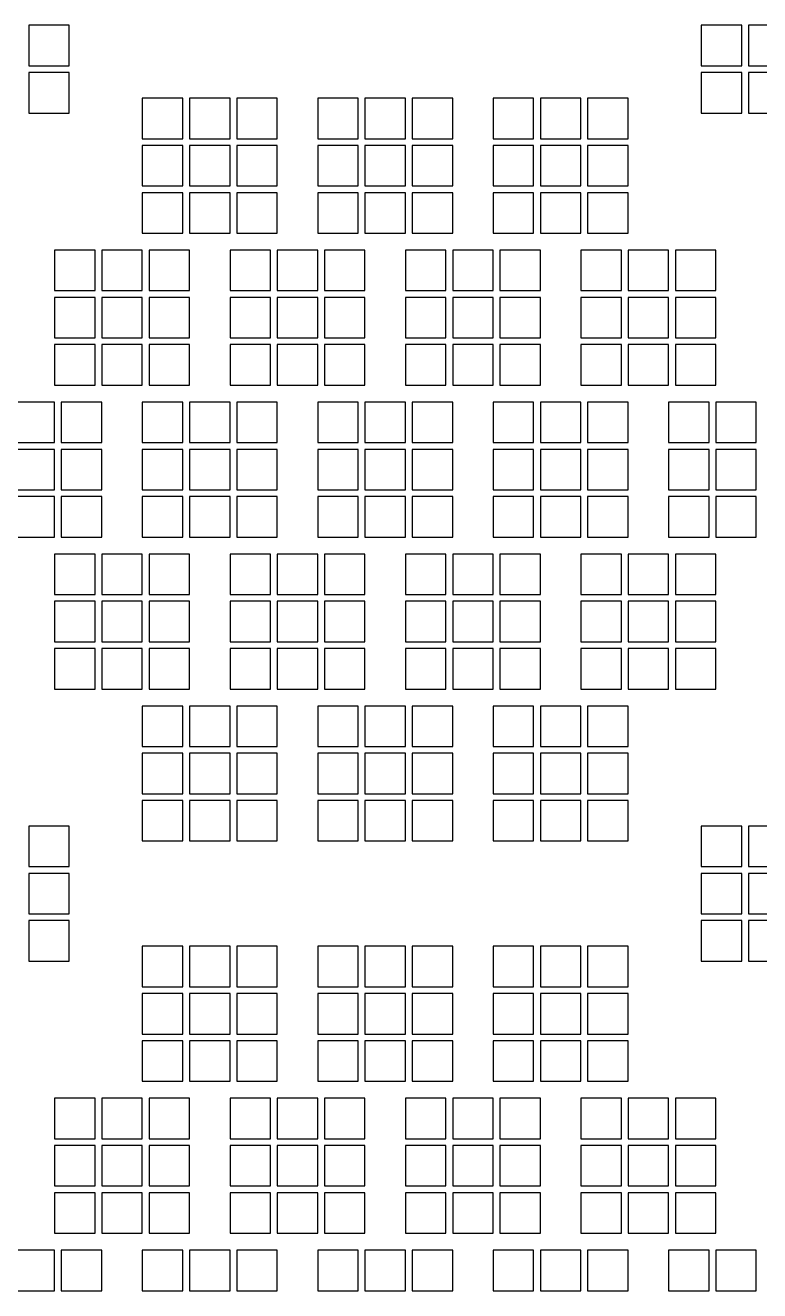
# Model space of a CAD drawing. Extents: x -49 to 54, y -38 to 38.
# Drawn here: x 10.94 to 16.38, y -29.65 to -20.27 of the extents above; entities that cross this region are included whole.
import ezdxf

# ---------------------------------------------------------------- set-up
doc = ezdxf.new("R2010")
doc.units = 0
doc.layers.add('BACK_LAYER', color=5, linetype='CONTINUOUS')

msp = doc.modelspace()

# ---------------------------------------------------------------- linework, layer by layer
at = {"layer": 'BACK_LAYER'}
for points in [[(10.9628, -20.5721), (11.2628, -20.5721), (11.2628, -20.2721), (10.9628, -20.2721)], [(15.9465, -20.5721), (16.2465, -20.5721), (16.2465, -20.2721), (15.9465, -20.2721)], [(16.2965, -20.5721), (16.5965, -20.5721), (16.5965, -20.2721), (16.2965, -20.2721)], [(10.9628, -20.9221), (11.2628, -20.9221), (11.2628, -20.6221), (10.9628, -20.6221)], [(15.9465, -20.9221), (16.2465, -20.9221), (16.2465, -20.6221), (15.9465, -20.6221)], [(16.2965, -20.9221), (16.5965, -20.9221), (16.5965, -20.6221), (16.2965, -20.6221)], [(11.8046, -21.1123), (12.1046, -21.1123), (12.1046, -20.8123), (11.8046, -20.8123)], [(12.1546, -21.1123), (12.4546, -21.1123), (12.4546, -20.8123), (12.1546, -20.8123)], [(12.5046, -21.1123), (12.8046, -21.1123), (12.8046, -20.8123), (12.5046, -20.8123)], [(13.1046, -21.1123), (13.4046, -21.1123), (13.4046, -20.8123), (13.1046, -20.8123)], [(13.4546, -21.1123), (13.7546, -21.1123), (13.7546, -20.8123), (13.4546, -20.8123)], [(13.8046, -21.1123), (14.1046, -21.1123), (14.1046, -20.8123), (13.8046, -20.8123)], [(14.4046, -21.1123), (14.7046, -21.1123), (14.7046, -20.8123), (14.4046, -20.8123)], [(14.7546, -21.1123), (15.0546, -21.1123), (15.0546, -20.8123), (14.7546, -20.8123)], [(15.1046, -21.1123), (15.4046, -21.1123), (15.4046, -20.8123), (15.1046, -20.8123)], [(11.8046, -21.4623), (12.1046, -21.4623), (12.1046, -21.1623), (11.8046, -21.1623)], [(12.1546, -21.4623), (12.4546, -21.4623), (12.4546, -21.1623), (12.1546, -21.1623)], [(12.5046, -21.4623), (12.8046, -21.4623), (12.8046, -21.1623), (12.5046, -21.1623)], [(13.1046, -21.4623), (13.4046, -21.4623), (13.4046, -21.1623), (13.1046, -21.1623)], [(13.4546, -21.4623), (13.7546, -21.4623), (13.7546, -21.1623), (13.4546, -21.1623)], [(13.8046, -21.4623), (14.1046, -21.4623), (14.1046, -21.1623), (13.8046, -21.1623)], [(14.4046, -21.4623), (14.7046, -21.4623), (14.7046, -21.1623), (14.4046, -21.1623)], [(14.7546, -21.4623), (15.0546, -21.4623), (15.0546, -21.1623), (14.7546, -21.1623)], [(15.1046, -21.4623), (15.4046, -21.4623), (15.4046, -21.1623), (15.1046, -21.1623)], [(11.8046, -21.8123), (12.1046, -21.8123), (12.1046, -21.5123), (11.8046, -21.5123)], [(12.1546, -21.8123), (12.4546, -21.8123), (12.4546, -21.5123), (12.1546, -21.5123)], [(12.5046, -21.8123), (12.8046, -21.8123), (12.8046, -21.5123), (12.5046, -21.5123)], [(13.1046, -21.8123), (13.4046, -21.8123), (13.4046, -21.5123), (13.1046, -21.5123)], [(13.4546, -21.8123), (13.7546, -21.8123), (13.7546, -21.5123), (13.4546, -21.5123)], [(13.8046, -21.8123), (14.1046, -21.8123), (14.1046, -21.5123), (13.8046, -21.5123)], [(14.4046, -21.8123), (14.7046, -21.8123), (14.7046, -21.5123), (14.4046, -21.5123)], [(14.7546, -21.8123), (15.0546, -21.8123), (15.0546, -21.5123), (14.7546, -21.5123)], [(15.1046, -21.8123), (15.4046, -21.8123), (15.4046, -21.5123), (15.1046, -21.5123)], [(11.1546, -22.2381), (11.4546, -22.2381), (11.4546, -21.9381), (11.1546, -21.9381)], [(11.5046, -22.2381), (11.8046, -22.2381), (11.8046, -21.9381), (11.5046, -21.9381)], [(11.8546, -22.2381), (12.1546, -22.2381), (12.1546, -21.9381), (11.8546, -21.9381)], [(12.4546, -22.2381), (12.7546, -22.2381), (12.7546, -21.9381), (12.4546, -21.9381)], [(12.8046, -22.2381), (13.1046, -22.2381), (13.1046, -21.9381), (12.8046, -21.9381)], [(13.1546, -22.2381), (13.4546, -22.2381), (13.4546, -21.9381), (13.1546, -21.9381)], [(13.7546, -22.2381), (14.0546, -22.2381), (14.0546, -21.9381), (13.7546, -21.9381)], [(14.1046, -22.2381), (14.4046, -22.2381), (14.4046, -21.9381), (14.1046, -21.9381)], [(14.4546, -22.2381), (14.7546, -22.2381), (14.7546, -21.9381), (14.4546, -21.9381)], [(15.0546, -22.2381), (15.3546, -22.2381), (15.3546, -21.9381), (15.0546, -21.9381)], [(15.4046, -22.2381), (15.7046, -22.2381), (15.7046, -21.9381), (15.4046, -21.9381)], [(15.7546, -22.2381), (16.0546, -22.2381), (16.0546, -21.9381), (15.7546, -21.9381)], [(11.1546, -22.5881), (11.4546, -22.5881), (11.4546, -22.2881), (11.1546, -22.2881)], [(11.5046, -22.5881), (11.8046, -22.5881), (11.8046, -22.2881), (11.5046, -22.2881)], [(11.8546, -22.5881), (12.1546, -22.5881), (12.1546, -22.2881), (11.8546, -22.2881)], [(12.4546, -22.5881), (12.7546, -22.5881), (12.7546, -22.2881), (12.4546, -22.2881)], [(12.8046, -22.5881), (13.1046, -22.5881), (13.1046, -22.2881), (12.8046, -22.2881)], [(13.1546, -22.5881), (13.4546, -22.5881), (13.4546, -22.2881), (13.1546, -22.2881)], [(13.7546, -22.5881), (14.0546, -22.5881), (14.0546, -22.2881), (13.7546, -22.2881)], [(14.1046, -22.5881), (14.4046, -22.5881), (14.4046, -22.2881), (14.1046, -22.2881)], [(14.4546, -22.5881), (14.7546, -22.5881), (14.7546, -22.2881), (14.4546, -22.2881)], [(15.0546, -22.5881), (15.3546, -22.5881), (15.3546, -22.2881), (15.0546, -22.2881)], [(15.4046, -22.5881), (15.7046, -22.5881), (15.7046, -22.2881), (15.4046, -22.2881)], [(15.7546, -22.5881), (16.0546, -22.5881), (16.0546, -22.2881), (15.7546, -22.2881)], [(11.1546, -22.9381), (11.4546, -22.9381), (11.4546, -22.6381), (11.1546, -22.6381)], [(11.5046, -22.9381), (11.8046, -22.9381), (11.8046, -22.6381), (11.5046, -22.6381)], [(11.8546, -22.9381), (12.1546, -22.9381), (12.1546, -22.6381), (11.8546, -22.6381)], [(12.4546, -22.9381), (12.7546, -22.9381), (12.7546, -22.6381), (12.4546, -22.6381)], [(12.8046, -22.9381), (13.1046, -22.9381), (13.1046, -22.6381), (12.8046, -22.6381)], [(13.1546, -22.9381), (13.4546, -22.9381), (13.4546, -22.6381), (13.1546, -22.6381)], [(13.7546, -22.9381), (14.0546, -22.9381), (14.0546, -22.6381), (13.7546, -22.6381)], [(14.1046, -22.9381), (14.4046, -22.9381), (14.4046, -22.6381), (14.1046, -22.6381)], [(14.4546, -22.9381), (14.7546, -22.9381), (14.7546, -22.6381), (14.4546, -22.6381)], [(15.0546, -22.9381), (15.3546, -22.9381), (15.3546, -22.6381), (15.0546, -22.6381)], [(15.4046, -22.9381), (15.7046, -22.9381), (15.7046, -22.6381), (15.4046, -22.6381)], [(15.7546, -22.9381), (16.0546, -22.9381), (16.0546, -22.6381), (15.7546, -22.6381)], [(10.8546, -23.3639), (11.1546, -23.3639), (11.1546, -23.0639), (10.8546, -23.0639)], [(11.2046, -23.3639), (11.5046, -23.3639), (11.5046, -23.0639), (11.2046, -23.0639)], [(11.8046, -23.3639), (12.1046, -23.3639), (12.1046, -23.0639), (11.8046, -23.0639)], [(12.1546, -23.3639), (12.4546, -23.3639), (12.4546, -23.0639), (12.1546, -23.0639)], [(12.5046, -23.3639), (12.8046, -23.3639), (12.8046, -23.0639), (12.5046, -23.0639)], [(13.1046, -23.3639), (13.4046, -23.3639), (13.4046, -23.0639), (13.1046, -23.0639)], [(13.4546, -23.3639), (13.7546, -23.3639), (13.7546, -23.0639), (13.4546, -23.0639)], [(13.8046, -23.3639), (14.1046, -23.3639), (14.1046, -23.0639), (13.8046, -23.0639)], [(14.4046, -23.3639), (14.7046, -23.3639), (14.7046, -23.0639), (14.4046, -23.0639)], [(14.7546, -23.3639), (15.0546, -23.3639), (15.0546, -23.0639), (14.7546, -23.0639)], [(15.1046, -23.3639), (15.4046, -23.3639), (15.4046, -23.0639), (15.1046, -23.0639)], [(15.7046, -23.3639), (16.0046, -23.3639), (16.0046, -23.0639), (15.7046, -23.0639)], [(16.0546, -23.3639), (16.3546, -23.3639), (16.3546, -23.0639), (16.0546, -23.0639)], [(10.8546, -23.7139), (11.1546, -23.7139), (11.1546, -23.4139), (10.8546, -23.4139)], [(11.2046, -23.7139), (11.5046, -23.7139), (11.5046, -23.4139), (11.2046, -23.4139)], [(11.8046, -23.7139), (12.1046, -23.7139), (12.1046, -23.4139), (11.8046, -23.4139)], [(12.1546, -23.7139), (12.4546, -23.7139), (12.4546, -23.4139), (12.1546, -23.4139)], [(12.5046, -23.7139), (12.8046, -23.7139), (12.8046, -23.4139), (12.5046, -23.4139)], [(13.1046, -23.7139), (13.4046, -23.7139), (13.4046, -23.4139), (13.1046, -23.4139)], [(13.4546, -23.7139), (13.7546, -23.7139), (13.7546, -23.4139), (13.4546, -23.4139)], [(13.8046, -23.7139), (14.1046, -23.7139), (14.1046, -23.4139), (13.8046, -23.4139)], [(14.4046, -23.7139), (14.7046, -23.7139), (14.7046, -23.4139), (14.4046, -23.4139)], [(14.7546, -23.7139), (15.0546, -23.7139), (15.0546, -23.4139), (14.7546, -23.4139)], [(15.1046, -23.7139), (15.4046, -23.7139), (15.4046, -23.4139), (15.1046, -23.4139)], [(15.7046, -23.7139), (16.0046, -23.7139), (16.0046, -23.4139), (15.7046, -23.4139)], [(16.0546, -23.7139), (16.3546, -23.7139), (16.3546, -23.4139), (16.0546, -23.4139)], [(10.8546, -24.0639), (11.1546, -24.0639), (11.1546, -23.7639), (10.8546, -23.7639)], [(11.2046, -24.0639), (11.5046, -24.0639), (11.5046, -23.7639), (11.2046, -23.7639)], [(11.8046, -24.0639), (12.1046, -24.0639), (12.1046, -23.7639), (11.8046, -23.7639)], [(12.1546, -24.0639), (12.4546, -24.0639), (12.4546, -23.7639), (12.1546, -23.7639)], [(12.5046, -24.0639), (12.8046, -24.0639), (12.8046, -23.7639), (12.5046, -23.7639)], [(13.1046, -24.0639), (13.4046, -24.0639), (13.4046, -23.7639), (13.1046, -23.7639)], [(13.4546, -24.0639), (13.7546, -24.0639), (13.7546, -23.7639), (13.4546, -23.7639)], [(13.8046, -24.0639), (14.1046, -24.0639), (14.1046, -23.7639), (13.8046, -23.7639)], [(14.4046, -24.0639), (14.7046, -24.0639), (14.7046, -23.7639), (14.4046, -23.7639)], [(14.7546, -24.0639), (15.0546, -24.0639), (15.0546, -23.7639), (14.7546, -23.7639)], [(15.1046, -24.0639), (15.4046, -24.0639), (15.4046, -23.7639), (15.1046, -23.7639)], [(15.7046, -24.0639), (16.0046, -24.0639), (16.0046, -23.7639), (15.7046, -23.7639)], [(16.0546, -24.0639), (16.3546, -24.0639), (16.3546, -23.7639), (16.0546, -23.7639)], [(11.1546, -24.4898), (11.4546, -24.4898), (11.4546, -24.1898), (11.1546, -24.1898)], [(11.5046, -24.4898), (11.8046, -24.4898), (11.8046, -24.1898), (11.5046, -24.1898)], [(11.8546, -24.4898), (12.1546, -24.4898), (12.1546, -24.1898), (11.8546, -24.1898)], [(12.4546, -24.4898), (12.7546, -24.4898), (12.7546, -24.1898), (12.4546, -24.1898)], [(12.8046, -24.4898), (13.1046, -24.4898), (13.1046, -24.1898), (12.8046, -24.1898)], [(13.1546, -24.4898), (13.4546, -24.4898), (13.4546, -24.1898), (13.1546, -24.1898)], [(13.7546, -24.4898), (14.0546, -24.4898), (14.0546, -24.1898), (13.7546, -24.1898)], [(14.1046, -24.4898), (14.4046, -24.4898), (14.4046, -24.1898), (14.1046, -24.1898)], [(14.4546, -24.4898), (14.7546, -24.4898), (14.7546, -24.1898), (14.4546, -24.1898)], [(15.0546, -24.4898), (15.3546, -24.4898), (15.3546, -24.1898), (15.0546, -24.1898)], [(15.4046, -24.4898), (15.7046, -24.4898), (15.7046, -24.1898), (15.4046, -24.1898)], [(15.7546, -24.4898), (16.0546, -24.4898), (16.0546, -24.1898), (15.7546, -24.1898)], [(11.1546, -24.8398), (11.4546, -24.8398), (11.4546, -24.5398), (11.1546, -24.5398)], [(11.5046, -24.8398), (11.8046, -24.8398), (11.8046, -24.5398), (11.5046, -24.5398)], [(11.8546, -24.8398), (12.1546, -24.8398), (12.1546, -24.5398), (11.8546, -24.5398)], [(12.4546, -24.8398), (12.7546, -24.8398), (12.7546, -24.5398), (12.4546, -24.5398)], [(12.8046, -24.8398), (13.1046, -24.8398), (13.1046, -24.5398), (12.8046, -24.5398)], [(13.1546, -24.8398), (13.4546, -24.8398), (13.4546, -24.5398), (13.1546, -24.5398)], [(13.7546, -24.8398), (14.0546, -24.8398), (14.0546, -24.5398), (13.7546, -24.5398)], [(14.1046, -24.8398), (14.4046, -24.8398), (14.4046, -24.5398), (14.1046, -24.5398)], [(14.4546, -24.8398), (14.7546, -24.8398), (14.7546, -24.5398), (14.4546, -24.5398)], [(15.0546, -24.8398), (15.3546, -24.8398), (15.3546, -24.5398), (15.0546, -24.5398)], [(15.4046, -24.8398), (15.7046, -24.8398), (15.7046, -24.5398), (15.4046, -24.5398)], [(15.7546, -24.8398), (16.0546, -24.8398), (16.0546, -24.5398), (15.7546, -24.5398)], [(11.1546, -25.1898), (11.4546, -25.1898), (11.4546, -24.8898), (11.1546, -24.8898)], [(11.5046, -25.1898), (11.8046, -25.1898), (11.8046, -24.8898), (11.5046, -24.8898)], [(11.8546, -25.1898), (12.1546, -25.1898), (12.1546, -24.8898), (11.8546, -24.8898)], [(12.4546, -25.1898), (12.7546, -25.1898), (12.7546, -24.8898), (12.4546, -24.8898)], [(12.8046, -25.1898), (13.1046, -25.1898), (13.1046, -24.8898), (12.8046, -24.8898)], [(13.1546, -25.1898), (13.4546, -25.1898), (13.4546, -24.8898), (13.1546, -24.8898)], [(13.7546, -25.1898), (14.0546, -25.1898), (14.0546, -24.8898), (13.7546, -24.8898)], [(14.1046, -25.1898), (14.4046, -25.1898), (14.4046, -24.8898), (14.1046, -24.8898)], [(14.4546, -25.1898), (14.7546, -25.1898), (14.7546, -24.8898), (14.4546, -24.8898)], [(15.0546, -25.1898), (15.3546, -25.1898), (15.3546, -24.8898), (15.0546, -24.8898)], [(15.4046, -25.1898), (15.7046, -25.1898), (15.7046, -24.8898), (15.4046, -24.8898)], [(15.7546, -25.1898), (16.0546, -25.1898), (16.0546, -24.8898), (15.7546, -24.8898)], [(11.8046, -25.6156), (12.1046, -25.6156), (12.1046, -25.3156), (11.8046, -25.3156)], [(12.1546, -25.6156), (12.4546, -25.6156), (12.4546, -25.3156), (12.1546, -25.3156)], [(12.5046, -25.6156), (12.8046, -25.6156), (12.8046, -25.3156), (12.5046, -25.3156)], [(13.1046, -25.6156), (13.4046, -25.6156), (13.4046, -25.3156), (13.1046, -25.3156)], [(13.4546, -25.6156), (13.7546, -25.6156), (13.7546, -25.3156), (13.4546, -25.3156)], [(13.8046, -25.6156), (14.1046, -25.6156), (14.1046, -25.3156), (13.8046, -25.3156)], [(14.4046, -25.6156), (14.7046, -25.6156), (14.7046, -25.3156), (14.4046, -25.3156)], [(14.7546, -25.6156), (15.0546, -25.6156), (15.0546, -25.3156), (14.7546, -25.3156)], [(15.1046, -25.6156), (15.4046, -25.6156), (15.4046, -25.3156), (15.1046, -25.3156)], [(11.8046, -25.9656), (12.1046, -25.9656), (12.1046, -25.6656), (11.8046, -25.6656)], [(12.1546, -25.9656), (12.4546, -25.9656), (12.4546, -25.6656), (12.1546, -25.6656)], [(12.5046, -25.9656), (12.8046, -25.9656), (12.8046, -25.6656), (12.5046, -25.6656)], [(13.1046, -25.9656), (13.4046, -25.9656), (13.4046, -25.6656), (13.1046, -25.6656)], [(13.4546, -25.9656), (13.7546, -25.9656), (13.7546, -25.6656), (13.4546, -25.6656)], [(13.8046, -25.9656), (14.1046, -25.9656), (14.1046, -25.6656), (13.8046, -25.6656)], [(14.4046, -25.9656), (14.7046, -25.9656), (14.7046, -25.6656), (14.4046, -25.6656)], [(14.7546, -25.9656), (15.0546, -25.9656), (15.0546, -25.6656), (14.7546, -25.6656)], [(15.1046, -25.9656), (15.4046, -25.9656), (15.4046, -25.6656), (15.1046, -25.6656)], [(11.8046, -26.3156), (12.1046, -26.3156), (12.1046, -26.0156), (11.8046, -26.0156)], [(12.1546, -26.3156), (12.4546, -26.3156), (12.4546, -26.0156), (12.1546, -26.0156)], [(12.5046, -26.3156), (12.8046, -26.3156), (12.8046, -26.0156), (12.5046, -26.0156)], [(13.1046, -26.3156), (13.4046, -26.3156), (13.4046, -26.0156), (13.1046, -26.0156)], [(13.4546, -26.3156), (13.7546, -26.3156), (13.7546, -26.0156), (13.4546, -26.0156)], [(13.8046, -26.3156), (14.1046, -26.3156), (14.1046, -26.0156), (13.8046, -26.0156)], [(14.4046, -26.3156), (14.7046, -26.3156), (14.7046, -26.0156), (14.4046, -26.0156)], [(14.7546, -26.3156), (15.0546, -26.3156), (15.0546, -26.0156), (14.7546, -26.0156)], [(15.1046, -26.3156), (15.4046, -26.3156), (15.4046, -26.0156), (15.1046, -26.0156)], [(10.9628, -26.5058), (11.2628, -26.5058), (11.2628, -26.2058), (10.9628, -26.2058)], [(15.9465, -26.5058), (16.2465, -26.5058), (16.2465, -26.2058), (15.9465, -26.2058)], [(16.2965, -26.5058), (16.5965, -26.5058), (16.5965, -26.2058), (16.2965, -26.2058)], [(10.9628, -26.8558), (11.2628, -26.8558), (11.2628, -26.5558), (10.9628, -26.5558)], [(15.9465, -26.8558), (16.2465, -26.8558), (16.2465, -26.5558), (15.9465, -26.5558)], [(16.2965, -26.8558), (16.5965, -26.8558), (16.5965, -26.5558), (16.2965, -26.5558)], [(10.9628, -27.2058), (11.2628, -27.2058), (11.2628, -26.9058), (10.9628, -26.9058)], [(15.9465, -27.2058), (16.2465, -27.2058), (16.2465, -26.9058), (15.9465, -26.9058)], [(16.2965, -27.2058), (16.5965, -27.2058), (16.5965, -26.9058), (16.2965, -26.9058)], [(11.8046, -27.396), (12.1046, -27.396), (12.1046, -27.096), (11.8046, -27.096)], [(12.1546, -27.396), (12.4546, -27.396), (12.4546, -27.096), (12.1546, -27.096)], [(12.5046, -27.396), (12.8046, -27.396), (12.8046, -27.096), (12.5046, -27.096)], [(13.1046, -27.396), (13.4046, -27.396), (13.4046, -27.096), (13.1046, -27.096)], [(13.4546, -27.396), (13.7546, -27.396), (13.7546, -27.096), (13.4546, -27.096)], [(13.8046, -27.396), (14.1046, -27.396), (14.1046, -27.096), (13.8046, -27.096)], [(14.4046, -27.396), (14.7046, -27.396), (14.7046, -27.096), (14.4046, -27.096)], [(14.7546, -27.396), (15.0546, -27.396), (15.0546, -27.096), (14.7546, -27.096)], [(15.1046, -27.396), (15.4046, -27.396), (15.4046, -27.096), (15.1046, -27.096)], [(11.8046, -27.746), (12.1046, -27.746), (12.1046, -27.446), (11.8046, -27.446)], [(12.1546, -27.746), (12.4546, -27.746), (12.4546, -27.446), (12.1546, -27.446)], [(12.5046, -27.746), (12.8046, -27.746), (12.8046, -27.446), (12.5046, -27.446)], [(13.1046, -27.746), (13.4046, -27.746), (13.4046, -27.446), (13.1046, -27.446)], [(13.4546, -27.746), (13.7546, -27.746), (13.7546, -27.446), (13.4546, -27.446)], [(13.8046, -27.746), (14.1046, -27.746), (14.1046, -27.446), (13.8046, -27.446)], [(14.4046, -27.746), (14.7046, -27.746), (14.7046, -27.446), (14.4046, -27.446)], [(14.7546, -27.746), (15.0546, -27.746), (15.0546, -27.446), (14.7546, -27.446)], [(15.1046, -27.746), (15.4046, -27.746), (15.4046, -27.446), (15.1046, -27.446)], [(11.8046, -28.096), (12.1046, -28.096), (12.1046, -27.796), (11.8046, -27.796)], [(12.1546, -28.096), (12.4546, -28.096), (12.4546, -27.796), (12.1546, -27.796)], [(12.5046, -28.096), (12.8046, -28.096), (12.8046, -27.796), (12.5046, -27.796)], [(13.1046, -28.096), (13.4046, -28.096), (13.4046, -27.796), (13.1046, -27.796)], [(13.4546, -28.096), (13.7546, -28.096), (13.7546, -27.796), (13.4546, -27.796)], [(13.8046, -28.096), (14.1046, -28.096), (14.1046, -27.796), (13.8046, -27.796)], [(14.4046, -28.096), (14.7046, -28.096), (14.7046, -27.796), (14.4046, -27.796)], [(14.7546, -28.096), (15.0546, -28.096), (15.0546, -27.796), (14.7546, -27.796)], [(15.1046, -28.096), (15.4046, -28.096), (15.4046, -27.796), (15.1046, -27.796)], [(11.1546, -28.5218), (11.4546, -28.5218), (11.4546, -28.2218), (11.1546, -28.2218)], [(11.5046, -28.5218), (11.8046, -28.5218), (11.8046, -28.2218), (11.5046, -28.2218)], [(11.8546, -28.5218), (12.1546, -28.5218), (12.1546, -28.2218), (11.8546, -28.2218)], [(12.4546, -28.5218), (12.7546, -28.5218), (12.7546, -28.2218), (12.4546, -28.2218)], [(12.8046, -28.5218), (13.1046, -28.5218), (13.1046, -28.2218), (12.8046, -28.2218)], [(13.1546, -28.5218), (13.4546, -28.5218), (13.4546, -28.2218), (13.1546, -28.2218)], [(13.7546, -28.5218), (14.0546, -28.5218), (14.0546, -28.2218), (13.7546, -28.2218)], [(14.1046, -28.5218), (14.4046, -28.5218), (14.4046, -28.2218), (14.1046, -28.2218)], [(14.4546, -28.5218), (14.7546, -28.5218), (14.7546, -28.2218), (14.4546, -28.2218)], [(15.0546, -28.5218), (15.3546, -28.5218), (15.3546, -28.2218), (15.0546, -28.2218)], [(15.4046, -28.5218), (15.7046, -28.5218), (15.7046, -28.2218), (15.4046, -28.2218)], [(15.7546, -28.5218), (16.0546, -28.5218), (16.0546, -28.2218), (15.7546, -28.2218)], [(11.1546, -28.8718), (11.4546, -28.8718), (11.4546, -28.5718), (11.1546, -28.5718)], [(11.5046, -28.8718), (11.8046, -28.8718), (11.8046, -28.5718), (11.5046, -28.5718)], [(11.8546, -28.8718), (12.1546, -28.8718), (12.1546, -28.5718), (11.8546, -28.5718)], [(12.4546, -28.8718), (12.7546, -28.8718), (12.7546, -28.5718), (12.4546, -28.5718)], [(12.8046, -28.8718), (13.1046, -28.8718), (13.1046, -28.5718), (12.8046, -28.5718)], [(13.1546, -28.8718), (13.4546, -28.8718), (13.4546, -28.5718), (13.1546, -28.5718)], [(13.7546, -28.8718), (14.0546, -28.8718), (14.0546, -28.5718), (13.7546, -28.5718)], [(14.1046, -28.8718), (14.4046, -28.8718), (14.4046, -28.5718), (14.1046, -28.5718)], [(14.4546, -28.8718), (14.7546, -28.8718), (14.7546, -28.5718), (14.4546, -28.5718)], [(15.0546, -28.8718), (15.3546, -28.8718), (15.3546, -28.5718), (15.0546, -28.5718)], [(15.4046, -28.8718), (15.7046, -28.8718), (15.7046, -28.5718), (15.4046, -28.5718)], [(15.7546, -28.8718), (16.0546, -28.8718), (16.0546, -28.5718), (15.7546, -28.5718)], [(11.1546, -29.2218), (11.4546, -29.2218), (11.4546, -28.9218), (11.1546, -28.9218)], [(11.5046, -29.2218), (11.8046, -29.2218), (11.8046, -28.9218), (11.5046, -28.9218)], [(11.8546, -29.2218), (12.1546, -29.2218), (12.1546, -28.9218), (11.8546, -28.9218)], [(12.4546, -29.2218), (12.7546, -29.2218), (12.7546, -28.9218), (12.4546, -28.9218)], [(12.8046, -29.2218), (13.1046, -29.2218), (13.1046, -28.9218), (12.8046, -28.9218)], [(13.1546, -29.2218), (13.4546, -29.2218), (13.4546, -28.9218), (13.1546, -28.9218)], [(13.7546, -29.2218), (14.0546, -29.2218), (14.0546, -28.9218), (13.7546, -28.9218)], [(14.1046, -29.2218), (14.4046, -29.2218), (14.4046, -28.9218), (14.1046, -28.9218)], [(14.4546, -29.2218), (14.7546, -29.2218), (14.7546, -28.9218), (14.4546, -28.9218)], [(15.0546, -29.2218), (15.3546, -29.2218), (15.3546, -28.9218), (15.0546, -28.9218)], [(15.4046, -29.2218), (15.7046, -29.2218), (15.7046, -28.9218), (15.4046, -28.9218)], [(15.7546, -29.2218), (16.0546, -29.2218), (16.0546, -28.9218), (15.7546, -28.9218)], [(10.8546, -29.6477), (11.1546, -29.6477), (11.1546, -29.3477), (10.8546, -29.3477)], [(11.2046, -29.6477), (11.5046, -29.6477), (11.5046, -29.3477), (11.2046, -29.3477)], [(11.8046, -29.6477), (12.1046, -29.6477), (12.1046, -29.3477), (11.8046, -29.3477)], [(12.1546, -29.6477), (12.4546, -29.6477), (12.4546, -29.3477), (12.1546, -29.3477)], [(12.5046, -29.6477), (12.8046, -29.6477), (12.8046, -29.3477), (12.5046, -29.3477)], [(13.1046, -29.6477), (13.4046, -29.6477), (13.4046, -29.3477), (13.1046, -29.3477)], [(13.4546, -29.6477), (13.7546, -29.6477), (13.7546, -29.3477), (13.4546, -29.3477)], [(13.8046, -29.6477), (14.1046, -29.6477), (14.1046, -29.3477), (13.8046, -29.3477)], [(14.4046, -29.6477), (14.7046, -29.6477), (14.7046, -29.3477), (14.4046, -29.3477)], [(14.7546, -29.6477), (15.0546, -29.6477), (15.0546, -29.3477), (14.7546, -29.3477)], [(15.1046, -29.6477), (15.4046, -29.6477), (15.4046, -29.3477), (15.1046, -29.3477)], [(15.7046, -29.6477), (16.0046, -29.6477), (16.0046, -29.3477), (15.7046, -29.3477)], [(16.0546, -29.6477), (16.3546, -29.6477), (16.3546, -29.3477), (16.0546, -29.3477)]]:
    msp.add_lwpolyline(points, close=True, dxfattribs=at)

doc.saveas('drawing.dxf')
